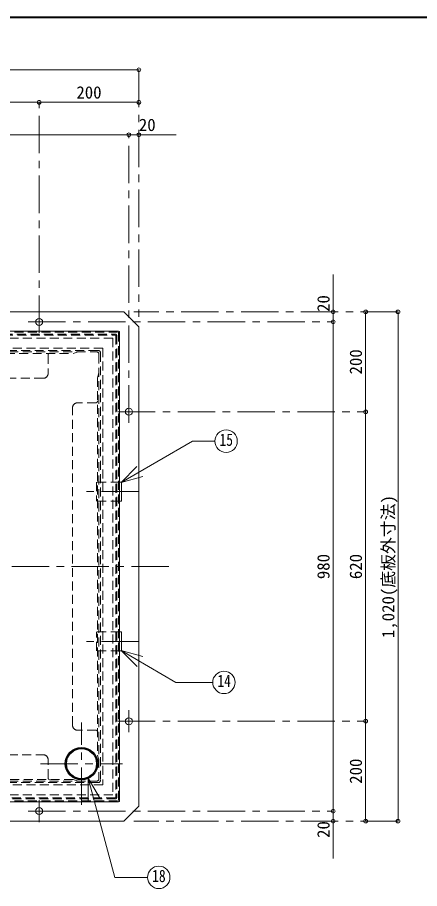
# Model space of a CAD drawing. Units: millimetres at full size, sheet at 1:15. Extents: x -3044 to 3031, y -2085 to 2130.
# Drawn here: x 260 to 1067, y 385 to 2130 of the extents above; entities that cross this region are included whole.
import ezdxf
from ezdxf.enums import TextEntityAlignment as Align

# ---------------------------------------------------------------- set-up
doc = ezdxf.new("R2010")
doc.units = ezdxf.units.MM
doc.header["$LTSCALE"] = 15
doc.header["$PDMODE"] = 32
doc.header["$PDSIZE"] = 7.5
doc.linetypes.add('CHAIN1', pattern=[8, 5, -1, 1, -1])
doc.linetypes.add('DASHED1', pattern=[1.8, 1.2, -0.6])
doc.layers.add('0-0', color=7, linetype='Continuous', lineweight=18)
doc.styles.add('ＭＳ ゴシック', font='')
doc.styles.get('ＭＳ ゴシック').set_extended_font_data('MS Gothic')

msp = doc.modelspace()

# ---------------------------------------------------------------- linework, layer by layer
at = {"layer": '0-0', "color": 1, "lineweight": 40}
msp.add_line((3031, 2130.04), (-3044, 2130.04), dxfattribs=at)
at = {"layer": '0-0', "color": 4, "lineweight": 9}
for p, q in [((-516.5, 2025.04), (503.5, 2025.04)), ((303.5, 1960.04), (-316.5, 1960.04)), ((303.5, 1960.04), (503.5, 1960.04)), ((-496.5, 1895.04), (483.5, 1895.04)), ((578.5, 1895.04), (483.5, 1895.04)), ((893.5, 1615.04), (893.5, 1520.04)), ((473.5, 1540.04), (-486.5, 1540.04)), ((473.5, 1540.04), (503.5, 1510.04)), ((958.5, 1340.04), (958.5, 1540.04)), ((1023.5, 520.04), (1023.5, 1540.04)), ((893.5, 540.04), (893.5, 1520.04)), ((503.5, 550.04), (503.5, 1510.04)), ((958.5, 1340.04), (958.5, 720.04)), ((958.5, 520.04), (958.5, 720.04)), ((503.5, 550.04), (473.5, 520.04)), ((893.5, 540.04), (893.5, 445.04)), ((-486.5, 520.04), (473.5, 520.04))]:
    msp.add_line(p, q, dxfattribs=at)
at = {"layer": '0-0', "color": 4, "linetype": 'CHAIN1', "lineweight": 9}
for p, q in [((503.5, 2025.04), (503.5, 1530.04)), ((303.5, 1498.04), (303.5, 1960.04)), ((483.5, 1318.04), (483.5, 1895.04)), ((1023.5, 1540.04), (493.5, 1540.04)), ((281.5, 1520.04), (893.5, 1520.04)), ((461.5, 1340.04), (958.5, 1340.04)), ((503.5, 1180.04), (383.5, 1180.04)), ((-591.5, 1030.04), (578.5, 1030.04)), ((503.5, 880.04), (383.5, 880.04)), ((483.5, 698.04), (483.5, 742.04)), ((388.5, 552.54), (388.5, 717.54)), ((461.5, 720.04), (958.5, 720.04)), ((306, 635.04), (471, 635.04)), ((303.5, 518.04), (303.5, 562.04)), ((281.5, 540.04), (893.5, 540.04)), ((1023.5, 520.04), (493.5, 520.04))]:
    msp.add_line(p, q, dxfattribs=at)
at = {"layer": '0-0'}
for p, q in [((-476, 1501.54), (463, 1501.54)), ((465, 1499.54), (465, 560.54)), ((467.88, 1198.66), (610.93, 1281.25)), ((656.02, 1281.25), (610.93, 1281.25)), ((467.88, 1198.66), (499.7, 1230.48)), ((467.88, 1198.66), (511.35, 1210.31)), ((468.5, 1199.04), (465, 1199.04)), ((468.5, 861.04), (465, 861.04)), ((468.02, 861.46), (511.49, 849.81)), ((468.02, 861.46), (578.02, 797.95)), ((468.02, 861.46), (499.84, 829.64)), ((651.78, 797.95), (578.02, 797.95)), ((401.8, 606.11), (401.8, 561.11)), ((401.8, 606.11), (455.06, 407.34)), ((401.8, 606.11), (424.3, 567.14)), ((-476, 558.54), (463, 558.54)), ((520.92, 407.34), (455.06, 407.34))]:
    msp.add_line(p, q, dxfattribs=at)
at = {"layer": '0-0', "color": 4, "linetype": 'DASHED1', "lineweight": 9}
for p, q in [((-475, 1499.54), (462, 1499.54)), ((-470, 1495.54), (457, 1495.54)), ((-469, 1493.54), (456, 1493.54)), ((451, 1487.54), (-464, 1487.54)), ((451, 1487.54), (451, 572.54)), ((457, 1492.54), (457, 567.54)), ((459, 1493.54), (459, 566.54)), ((463, 1498.54), (463, 561.54)), ((431, 1467.54), (-444, 1467.54)), ((431, 1467.54), (431, 592.54)), ((-434.5, 1463.04), (421.5, 1463.04)), ((-431.5, 1460.04), (418.5, 1460.04)), ((-384.5, 1457.04), (371.5, 1457.04)), ((321.5, 1454.04), (321.5, 1417.04)), ((381.5, 1460.04), (371.5, 1457.04)), ((423.5, 1455.04), (423.5, 605.04)), ((426.5, 1458.04), (426.5, 602.04)), ((423.5, 1418.04), (420.5, 1408.04)), ((311.5, 1407.04), (-324.5, 1407.04)), ((420.5, 1408.04), (420.5, 652.04)), ((370.5, 712.04), (370.5, 1348.04)), ((417.5, 1358.04), (380.5, 1358.04)), ((418.5, 1199.04), (418.5, 1161.04)), ((465, 1199.04), (418.5, 1199.04)), ((465, 1161.04), (418.5, 1161.04)), ((465, 899.04), (418.5, 899.04)), ((418.5, 861.04), (418.5, 899.04)), ((465, 861.04), (418.5, 861.04)), ((417.5, 702.04), (380.5, 702.04)), ((-324.5, 653.04), (311.5, 653.04)), ((423.5, 642.04), (420.5, 652.04)), ((321.5, 606.04), (321.5, 643.04)), ((-434.5, 597.04), (421.5, 597.04)), ((-431.5, 600.04), (418.5, 600.04)), ((371.5, 603.04), (-384.5, 603.04)), ((381.5, 600.04), (371.5, 603.04)), ((431, 592.54), (-444, 592.54)), ((-475, 560.54), (462, 560.54)), ((457, 564.54), (-470, 564.54)), ((456, 566.54), (-469, 566.54)), ((451, 572.54), (-464, 572.54))]:
    msp.add_line(p, q, dxfattribs=at)
at = {"layer": '0-0'}
for points in [[(468.5, 1199.04), (468.5, 1161.04), (465, 1161.04)], [(468.5, 861.04), (468.5, 899.04), (465, 899.04)]]:
    msp.add_lwpolyline(points, dxfattribs=at)
at = {"layer": '0-0', "color": 4, "lineweight": 9}
for centre in [(303.5, 1520.04), (483.5, 1340.04), (483.5, 720.04), (303.5, 540.04)]:
    msp.add_circle(centre, 7, dxfattribs=at)
at = {"layer": '0-0'}
for centre in [(678.52, 1281.25), (674.28, 797.95), (543.42, 407.34)]:
    msp.add_circle(centre, 22.5, dxfattribs=at)
at = {"layer": '0-0', "color": 5, "lineweight": 25}
for radius in [32.5, 30.25]:
    msp.add_circle((388.5, 635.04), radius, dxfattribs=at)
at = {"layer": '0-0'}
for centre, start, end in [((463, 1499.54), 0, 90), ((463, 560.54), 270, 0)]:
    msp.add_arc(centre, 2, start, end, dxfattribs=at)
at = {"layer": '0-0', "color": 4, "linetype": 'DASHED1', "lineweight": 9}
for centre, radius, start, end in [((456, 1492.54), 1, 0, 90), ((457, 1493.54), 2, 0, 90), ((462, 1498.54), 1, 0, 90), ((324.5, 1454.04), 3, 90, 180), ((418.5, 1455.04), 5, 0, 90), ((421.5, 1458.04), 5, 0, 90), ((311.5, 1417.04), 10, 270, 0), ((380.5, 1348.04), 10, 90, 180), ((417.5, 1361.04), 3, 270, 0), ((380.5, 712.04), 10, 180, 270), ((417.5, 699.04), 3, 0, 90), ((311.5, 643.04), 10, 0, 90), ((324.5, 606.04), 3, 180, 270), ((418.5, 605.04), 5, 270, 0), ((421.5, 602.04), 5, 270, 0), ((456, 567.54), 1, 270, 0), ((457, 566.54), 2, 270, 0), ((462, 561.54), 1, 270, 0)]:
    msp.add_arc(centre, radius, start, end, dxfattribs=at)
at = {"layer": '0-0', "color": 1}
for p in [(503.5, 2025.04), (303.5, 1960.04), (503.5, 1960.04), (483.5, 1895.04), (503.5, 1895.04), (893.5, 1540.04), (958.5, 1540.04), (1023.5, 1540.04), (893.5, 1520.04), (958.5, 1340.04), (958.5, 720.04), (893.5, 540.04), (893.5, 520.04), (958.5, 520.04), (1023.5, 520.04)]:
    msp.add_point(p, dxfattribs=at)

# ---------------------------------------------------------------- texts
at = {"layer": '0-0', "style": 'ＭＳ ゴシック'}
for s, p in [('200', (378.19, 1960.04)), ('20', (503.5, 1895.04))]:
    msp.add_text(s, height=24.74, dxfattribs=at).set_placement(p, align=Align.BOTTOM_LEFT)
for s, p in [('20', (893.5, 1540.04)), ('200', (958.5, 1414.73)), ('1,020(底板外寸法)', (1023.5, 886.61)), ('980', (893.5, 1004.73)), ('620', (958.5, 1004.73)), ('200', (958.5, 594.73)), ('20', (893.5, 486.29))]:
    msp.add_text(s, height=24.74, rotation=90, dxfattribs=at).set_placement(p, align=Align.BOTTOM_LEFT)
at = {"layer": '0-0', "style": 'ＭＳ ゴシック', "width": 0.8}
for s, p in [('15', (665.39, 1264.37)), ('14', (661.16, 781.08)), ('18', (530.29, 390.46))]:
    msp.add_text(s, height=24.74, dxfattribs=at).set_placement(p, align=Align.BOTTOM_LEFT)

doc.saveas('drawing.dxf')
